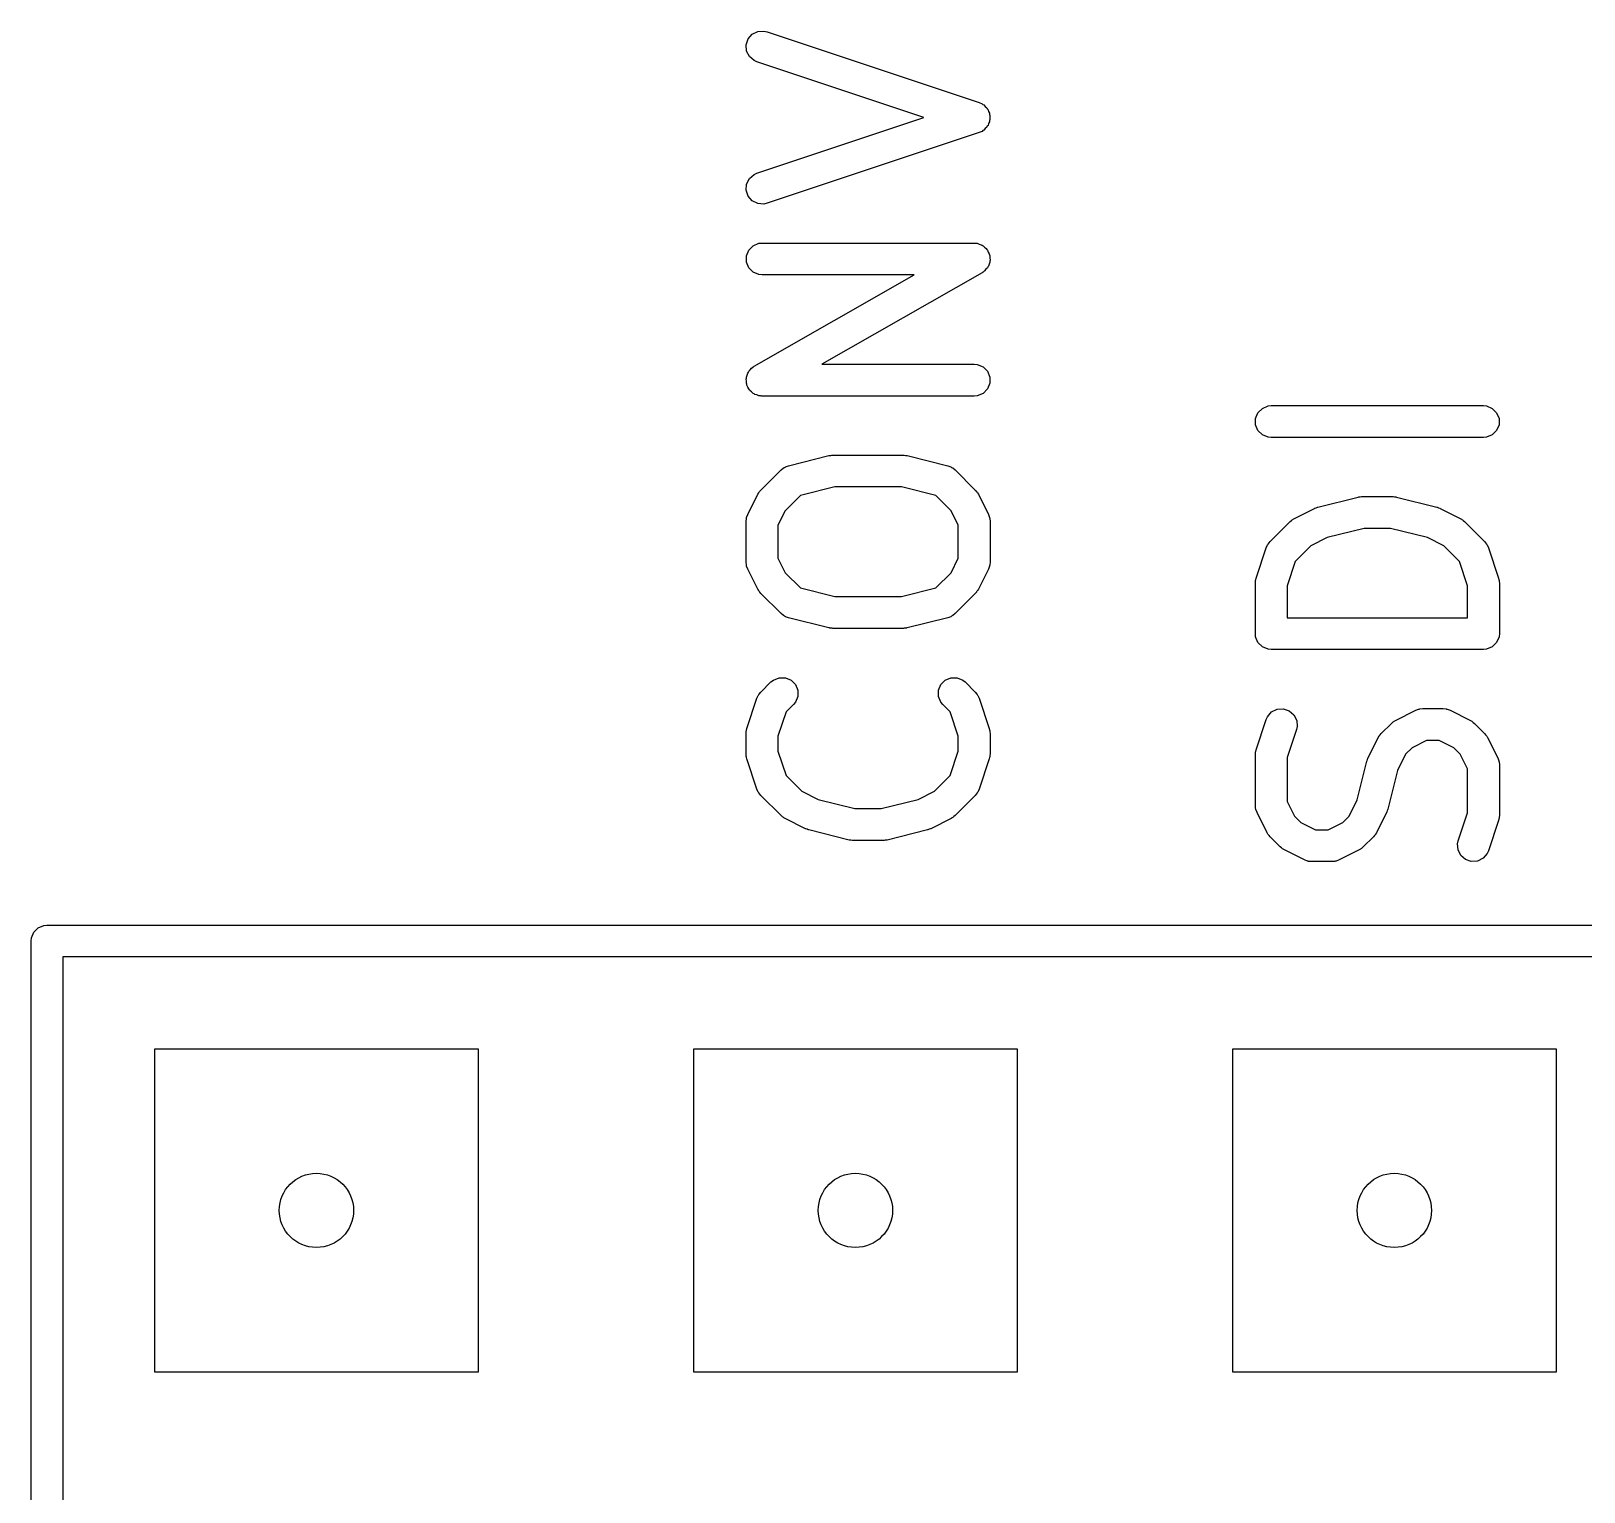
# Model space of a CAD drawing. Header units: inches. Extents: x -1.74 to 1.74, y -2.24 to 1.96.
# Drawn here: x -0.503 to -0.2148, y -1.9708 to -1.6996 of the extents above; entities that cross this region are included whole.
import ezdxf

# ---------------------------------------------------------------- set-up
doc = ezdxf.new("R2010")
doc.units = ezdxf.units.IN
doc.header["$MEASUREMENT"] = 0
doc.layers.add('BLACK', color=250, linetype='CONTINUOUS')

msp = doc.modelspace()

# ---------------------------------------------------------------- linework, layer by layer
at = {"layer": 'BLACK', "linetype": 'CONTINUOUS'}
for p, q in [((-0.36914, -1.70019), (-0.36811, -1.69968)), ((-0.36811, -1.69968), (-0.36696, -1.6996)), ((-0.36696, -1.6996), (-0.3664, -1.69973)), ((-0.3664, -1.69973), (-0.32703, -1.71285)), ((-0.37026, -1.70216), (-0.3699, -1.70106)), ((-0.37018, -1.70331), (-0.37026, -1.70216)), ((-0.3699, -1.70106), (-0.36914, -1.70019)), ((-0.36966, -1.70434), (-0.37018, -1.70331)), ((-0.36879, -1.70509), (-0.36966, -1.70434)), ((-0.36826, -1.70533), (-0.36879, -1.70509)), ((-0.3373, -1.71565), (-0.36826, -1.70533)), ((-0.32703, -1.71285), (-0.3265, -1.71308)), ((-0.3265, -1.71308), (-0.32634, -1.71322)), ((-0.32634, -1.71322), (-0.32615, -1.71332)), ((-0.32615, -1.71332), (-0.32591, -1.7136)), ((-0.32591, -1.7136), (-0.32563, -1.71384)), ((-0.32563, -1.71384), (-0.32553, -1.71403)), ((-0.32553, -1.71403), (-0.32539, -1.71419)), ((-0.32539, -1.71419), (-0.32528, -1.71454)), ((-0.36826, -1.72597), (-0.3373, -1.71565)), ((-0.32539, -1.71711), (-0.32553, -1.71727)), ((-0.32528, -1.71676), (-0.32539, -1.71711)), ((-0.32528, -1.71454), (-0.32511, -1.71487)), ((-0.32511, -1.71643), (-0.32528, -1.71676)), ((-0.32511, -1.71487), (-0.3251, -1.71508)), ((-0.3251, -1.71622), (-0.32511, -1.71643)), ((-0.3251, -1.71508), (-0.32503, -1.71528)), ((-0.32503, -1.71602), (-0.3251, -1.71622)), ((-0.32503, -1.71528), (-0.32506, -1.71565)), ((-0.32506, -1.71565), (-0.32503, -1.71602)), ((-0.32703, -1.71845), (-0.3664, -1.73157)), ((-0.3265, -1.71822), (-0.32703, -1.71845)), ((-0.32634, -1.71808), (-0.3265, -1.71822)), ((-0.32615, -1.71798), (-0.32634, -1.71808)), ((-0.32591, -1.7177), (-0.32615, -1.71798)), ((-0.32563, -1.71746), (-0.32591, -1.7177)), ((-0.32553, -1.71727), (-0.32563, -1.71746)), ((-0.37026, -1.72914), (-0.37018, -1.72799)), ((-0.37018, -1.72799), (-0.36966, -1.72696)), ((-0.36966, -1.72696), (-0.36879, -1.72621)), ((-0.36879, -1.72621), (-0.36826, -1.72597)), ((-0.3699, -1.73024), (-0.37026, -1.72914)), ((-0.36914, -1.73111), (-0.3699, -1.73024)), ((-0.36811, -1.73162), (-0.36914, -1.73111)), ((-0.36696, -1.7317), (-0.36811, -1.73162)), ((-0.3664, -1.73157), (-0.36696, -1.7317)), ((-0.37023, -1.74132), (-0.36979, -1.74026)), ((-0.36979, -1.74026), (-0.36897, -1.73944)), ((-0.36897, -1.73944), (-0.36791, -1.739)), ((-0.36791, -1.739), (-0.36733, -1.73894)), ((-0.36733, -1.73894), (-0.32796, -1.73894)), ((-0.32796, -1.73894), (-0.32781, -1.73896)), ((-0.32781, -1.73896), (-0.32775, -1.73895)), ((-0.32775, -1.73895), (-0.32768, -1.73897)), ((-0.32768, -1.73897), (-0.32738, -1.739)), ((-0.32738, -1.739), (-0.32702, -1.73915)), ((-0.32702, -1.73915), (-0.32664, -1.73925)), ((-0.32664, -1.73925), (-0.32649, -1.73937)), ((-0.32649, -1.73937), (-0.32632, -1.73944)), ((-0.32632, -1.73944), (-0.32604, -1.73972)), ((-0.32604, -1.73972), (-0.32573, -1.73996)), ((-0.32573, -1.73996), (-0.32564, -1.74012)), ((-0.32564, -1.74012), (-0.3255, -1.74026)), ((-0.3255, -1.74026), (-0.32535, -1.74062)), ((-0.37023, -1.74247), (-0.37023, -1.74132)), ((-0.36979, -1.74354), (-0.37023, -1.74247)), ((-0.32535, -1.74062), (-0.32516, -1.74096)), ((-0.32521, -1.74284), (-0.32532, -1.74321)), ((-0.32506, -1.74247), (-0.32521, -1.74284)), ((-0.32516, -1.74096), (-0.32514, -1.74115)), ((-0.32514, -1.74115), (-0.32506, -1.74132)), ((-0.32506, -1.74132), (-0.32506, -1.74171)), ((-0.32506, -1.74171), (-0.32501, -1.7421)), ((-0.32501, -1.7421), (-0.32506, -1.74228)), ((-0.32506, -1.74228), (-0.32506, -1.74247)), ((-0.36897, -1.74435), (-0.36979, -1.74354)), ((-0.36791, -1.74479), (-0.36897, -1.74435)), ((-0.36879, -1.76183), (-0.33908, -1.74485)), ((-0.36733, -1.74485), (-0.36791, -1.74479)), ((-0.33908, -1.74485), (-0.36733, -1.74485)), ((-0.32649, -1.74446), (-0.35621, -1.76144)), ((-0.32637, -1.74437), (-0.32649, -1.74446)), ((-0.32632, -1.74435), (-0.32637, -1.74437)), ((-0.32626, -1.7443), (-0.32632, -1.74435)), ((-0.32602, -1.74413), (-0.32626, -1.7443)), ((-0.32578, -1.74381), (-0.32602, -1.74413)), ((-0.3255, -1.74354), (-0.32578, -1.74381)), ((-0.32543, -1.74336), (-0.3255, -1.74354)), ((-0.32532, -1.74321), (-0.32543, -1.74336)), ((-0.37008, -1.76345), (-0.36997, -1.76308)), ((-0.36997, -1.76308), (-0.36986, -1.76293)), ((-0.36986, -1.76293), (-0.36979, -1.76275)), ((-0.36979, -1.76275), (-0.36951, -1.76248)), ((-0.36951, -1.76248), (-0.36927, -1.76217)), ((-0.36927, -1.76217), (-0.36903, -1.76199)), ((-0.36903, -1.76199), (-0.36897, -1.76194)), ((-0.36897, -1.76194), (-0.36892, -1.76192)), ((-0.36892, -1.76192), (-0.36879, -1.76183)), ((-0.35621, -1.76144), (-0.32796, -1.76144)), ((-0.32796, -1.76144), (-0.32738, -1.7615)), ((-0.32738, -1.7615), (-0.32632, -1.76194)), ((-0.32632, -1.76194), (-0.3255, -1.76275)), ((-0.3255, -1.76275), (-0.32506, -1.76382)), ((-0.37028, -1.76419), (-0.37023, -1.76401)), ((-0.37023, -1.76458), (-0.37028, -1.76419)), ((-0.37023, -1.76382), (-0.37008, -1.76345)), ((-0.37023, -1.76401), (-0.37023, -1.76382)), ((-0.37023, -1.76497), (-0.37023, -1.76458)), ((-0.37015, -1.76514), (-0.37023, -1.76497)), ((-0.37013, -1.76533), (-0.37015, -1.76514)), ((-0.36994, -1.76567), (-0.37013, -1.76533)), ((-0.36979, -1.76603), (-0.36994, -1.76567)), ((-0.36965, -1.76617), (-0.36979, -1.76603)), ((-0.36956, -1.76633), (-0.36965, -1.76617)), ((-0.3255, -1.76603), (-0.32632, -1.76685)), ((-0.32506, -1.76497), (-0.3255, -1.76603)), ((-0.32506, -1.76382), (-0.32506, -1.76497)), ((-0.36925, -1.76657), (-0.36956, -1.76633)), ((-0.36897, -1.76685), (-0.36925, -1.76657)), ((-0.3688, -1.76692), (-0.36897, -1.76685)), ((-0.36865, -1.76704), (-0.3688, -1.76692)), ((-0.36827, -1.76714), (-0.36865, -1.76704)), ((-0.36791, -1.76729), (-0.36827, -1.76714)), ((-0.36761, -1.76732), (-0.36791, -1.76729)), ((-0.36754, -1.76734), (-0.36761, -1.76732)), ((-0.36748, -1.76733), (-0.36754, -1.76734)), ((-0.36733, -1.76735), (-0.36748, -1.76733)), ((-0.32796, -1.76735), (-0.36733, -1.76735)), ((-0.32738, -1.76729), (-0.32796, -1.76735)), ((-0.32632, -1.76685), (-0.32738, -1.76729)), ((-0.27574, -1.7715), (-0.2753, -1.77044)), ((-0.27574, -1.77266), (-0.27574, -1.7715)), ((-0.2753, -1.77044), (-0.27448, -1.76963)), ((-0.27448, -1.76963), (-0.27342, -1.76918)), ((-0.27342, -1.76918), (-0.27284, -1.76913)), ((-0.27284, -1.76913), (-0.23347, -1.76913)), ((-0.23347, -1.76913), (-0.2329, -1.76918)), ((-0.2329, -1.76918), (-0.23183, -1.76963)), ((-0.23183, -1.76963), (-0.23102, -1.77044)), ((-0.23102, -1.77044), (-0.23058, -1.7715)), ((-0.23058, -1.7715), (-0.23058, -1.77266)), ((-0.2753, -1.77372), (-0.27574, -1.77266)), ((-0.27448, -1.77454), (-0.2753, -1.77372)), ((-0.27342, -1.77498), (-0.27448, -1.77454)), ((-0.23183, -1.77454), (-0.2329, -1.77498)), ((-0.23102, -1.77372), (-0.23183, -1.77454)), ((-0.23058, -1.77266), (-0.23102, -1.77372)), ((-0.27284, -1.77503), (-0.27342, -1.77498)), ((-0.23347, -1.77503), (-0.27284, -1.77503)), ((-0.2329, -1.77498), (-0.23347, -1.77503)), ((-0.36335, -1.78069), (-0.36314, -1.7806)), ((-0.36314, -1.7806), (-0.36297, -1.78047)), ((-0.36297, -1.78047), (-0.36242, -1.78028)), ((-0.36242, -1.78028), (-0.35492, -1.7784)), ((-0.35492, -1.7784), (-0.35482, -1.77839)), ((-0.35482, -1.77839), (-0.35478, -1.77837)), ((-0.35478, -1.77837), (-0.35457, -1.77835)), ((-0.35457, -1.77835), (-0.35435, -1.77832)), ((-0.35435, -1.77832), (-0.35431, -1.77832)), ((-0.35431, -1.77832), (-0.35421, -1.77831)), ((-0.35421, -1.77831), (-0.34108, -1.77831)), ((-0.34108, -1.77831), (-0.34098, -1.77832)), ((-0.34098, -1.77832), (-0.34094, -1.77832)), ((-0.34094, -1.77832), (-0.34072, -1.77835)), ((-0.34072, -1.77835), (-0.34051, -1.77837)), ((-0.34051, -1.77837), (-0.34047, -1.77839)), ((-0.34047, -1.77839), (-0.34037, -1.7784)), ((-0.34037, -1.7784), (-0.33287, -1.78028)), ((-0.33287, -1.78028), (-0.33232, -1.78047)), ((-0.33232, -1.78047), (-0.33215, -1.7806)), ((-0.33215, -1.7806), (-0.33194, -1.78069)), ((-0.36754, -1.7848), (-0.36379, -1.78105)), ((-0.36379, -1.78105), (-0.36335, -1.78069)), ((-0.33194, -1.78069), (-0.3315, -1.78105)), ((-0.3315, -1.78105), (-0.32775, -1.7848)), ((-0.36997, -1.78932), (-0.3681, -1.78557)), ((-0.3681, -1.78557), (-0.36794, -1.78532)), ((-0.36794, -1.78532), (-0.36791, -1.78525)), ((-0.36791, -1.78525), (-0.36784, -1.78517)), ((-0.36784, -1.78517), (-0.36779, -1.78508)), ((-0.36779, -1.78508), (-0.36773, -1.78503)), ((-0.36773, -1.78503), (-0.36754, -1.7848)), ((-0.3602, -1.78581), (-0.36303, -1.78864)), ((-0.35384, -1.78422), (-0.3602, -1.78581)), ((-0.34145, -1.78422), (-0.35384, -1.78422)), ((-0.33509, -1.78581), (-0.34145, -1.78422)), ((-0.33226, -1.78864), (-0.33509, -1.78581)), ((-0.32775, -1.7848), (-0.32756, -1.78503)), ((-0.32756, -1.78503), (-0.3275, -1.78508)), ((-0.3275, -1.78508), (-0.32745, -1.78517)), ((-0.32745, -1.78517), (-0.32738, -1.78525)), ((-0.32738, -1.78525), (-0.32735, -1.78532)), ((-0.32735, -1.78532), (-0.32719, -1.78557)), ((-0.32719, -1.78557), (-0.32532, -1.78932)), ((-0.26418, -1.78796), (-0.25669, -1.78609)), ((-0.25669, -1.78609), (-0.25659, -1.78607)), ((-0.25659, -1.78607), (-0.25654, -1.78606)), ((-0.25654, -1.78606), (-0.25633, -1.78604)), ((-0.25633, -1.78604), (-0.25611, -1.786)), ((-0.25611, -1.786), (-0.25607, -1.78601)), ((-0.25607, -1.78601), (-0.25597, -1.786)), ((-0.25597, -1.786), (-0.25034, -1.786)), ((-0.25034, -1.786), (-0.25024, -1.78601)), ((-0.25024, -1.78601), (-0.2502, -1.786)), ((-0.2502, -1.786), (-0.24999, -1.78604)), ((-0.24999, -1.78604), (-0.24977, -1.78606)), ((-0.24977, -1.78606), (-0.24973, -1.78607)), ((-0.24973, -1.78607), (-0.24963, -1.78609)), ((-0.24963, -1.78609), (-0.24213, -1.78796)), ((-0.36303, -1.78864), (-0.36438, -1.79134)), ((-0.33091, -1.79134), (-0.33226, -1.78864)), ((-0.26854, -1.79006), (-0.26479, -1.78819)), ((-0.26479, -1.78819), (-0.26475, -1.78817)), ((-0.26475, -1.78817), (-0.26473, -1.78816)), ((-0.26473, -1.78816), (-0.26449, -1.78807)), ((-0.26449, -1.78807), (-0.26425, -1.78798)), ((-0.26425, -1.78798), (-0.26423, -1.78798)), ((-0.26423, -1.78798), (-0.26418, -1.78796)), ((-0.24213, -1.78796), (-0.24209, -1.78798)), ((-0.24209, -1.78798), (-0.24207, -1.78798)), ((-0.24207, -1.78798), (-0.24183, -1.78807)), ((-0.24183, -1.78807), (-0.24158, -1.78816)), ((-0.24158, -1.78816), (-0.24157, -1.78817)), ((-0.24157, -1.78817), (-0.24153, -1.78819)), ((-0.24153, -1.78819), (-0.23778, -1.79006)), ((-0.37028, -1.79064), (-0.37023, -1.79006)), ((-0.37028, -1.79814), (-0.37028, -1.79064)), ((-0.37023, -1.79006), (-0.37019, -1.78997)), ((-0.37019, -1.78997), (-0.37018, -1.78986)), ((-0.37018, -1.78986), (-0.36997, -1.78932)), ((-0.36438, -1.79134), (-0.36438, -1.79744)), ((-0.33091, -1.79744), (-0.33091, -1.79134)), ((-0.32532, -1.78932), (-0.32511, -1.78986)), ((-0.32511, -1.78986), (-0.3251, -1.78997)), ((-0.3251, -1.78997), (-0.32506, -1.79006)), ((-0.32506, -1.79006), (-0.32501, -1.79064)), ((-0.32501, -1.79064), (-0.32501, -1.79814)), ((-0.27305, -1.79436), (-0.26931, -1.79061)), ((-0.26931, -1.79061), (-0.26908, -1.79043)), ((-0.26908, -1.79043), (-0.26903, -1.79037)), ((-0.26903, -1.79037), (-0.26894, -1.79031)), ((-0.26894, -1.79031), (-0.26886, -1.79025)), ((-0.26886, -1.79025), (-0.26879, -1.79022)), ((-0.26879, -1.79022), (-0.26854, -1.79006)), ((-0.25561, -1.79191), (-0.26244, -1.79361)), ((-0.25071, -1.79191), (-0.25561, -1.79191)), ((-0.24388, -1.79361), (-0.25071, -1.79191)), ((-0.23778, -1.79006), (-0.23753, -1.79022)), ((-0.23753, -1.79022), (-0.23746, -1.79025)), ((-0.23746, -1.79025), (-0.23737, -1.79031)), ((-0.23737, -1.79031), (-0.23729, -1.79037)), ((-0.23729, -1.79037), (-0.23723, -1.79043)), ((-0.23723, -1.79043), (-0.23701, -1.79061)), ((-0.23701, -1.79061), (-0.23326, -1.79436)), ((-0.27377, -1.79552), (-0.27353, -1.79499)), ((-0.27353, -1.79499), (-0.27346, -1.79491)), ((-0.27346, -1.79491), (-0.27342, -1.79481)), ((-0.27342, -1.79481), (-0.27305, -1.79436)), ((-0.26244, -1.79361), (-0.26547, -1.79513)), ((-0.24085, -1.79513), (-0.24388, -1.79361)), ((-0.23326, -1.79436), (-0.23289, -1.79481)), ((-0.23289, -1.79481), (-0.23285, -1.79491)), ((-0.23285, -1.79491), (-0.23278, -1.79499)), ((-0.23278, -1.79499), (-0.23255, -1.79552)), ((-0.36438, -1.79744), (-0.36303, -1.80014)), ((-0.33226, -1.80014), (-0.33091, -1.79744)), ((-0.27564, -1.80114), (-0.27377, -1.79552)), ((-0.26547, -1.79513), (-0.26839, -1.79805)), ((-0.23793, -1.79805), (-0.24085, -1.79513)), ((-0.23255, -1.79552), (-0.23067, -1.80114)), ((-0.37023, -1.79872), (-0.37028, -1.79814)), ((-0.37019, -1.79881), (-0.37023, -1.79872)), ((-0.37018, -1.79892), (-0.37019, -1.79881)), ((-0.36997, -1.79946), (-0.37018, -1.79892)), ((-0.3681, -1.80321), (-0.36997, -1.79946)), ((-0.36303, -1.80014), (-0.3602, -1.80297)), ((-0.33509, -1.80297), (-0.33226, -1.80014)), ((-0.32532, -1.79946), (-0.32719, -1.80321)), ((-0.32511, -1.79892), (-0.32532, -1.79946)), ((-0.3251, -1.79881), (-0.32511, -1.79892)), ((-0.32506, -1.79872), (-0.3251, -1.79881)), ((-0.32501, -1.79814), (-0.32506, -1.79872)), ((-0.26839, -1.79805), (-0.26989, -1.80256)), ((-0.23642, -1.80256), (-0.23793, -1.79805)), ((-0.36794, -1.80346), (-0.3681, -1.80321)), ((-0.36791, -1.80353), (-0.36794, -1.80346)), ((-0.36784, -1.80361), (-0.36791, -1.80353)), ((-0.36779, -1.8037), (-0.36784, -1.80361)), ((-0.3602, -1.80297), (-0.35384, -1.80456)), ((-0.34145, -1.80456), (-0.33509, -1.80297)), ((-0.32745, -1.80361), (-0.3275, -1.8037)), ((-0.32738, -1.80353), (-0.32745, -1.80361)), ((-0.32735, -1.80346), (-0.32738, -1.80353)), ((-0.32719, -1.80321), (-0.32735, -1.80346)), ((-0.27579, -1.80208), (-0.27577, -1.80178)), ((-0.27579, -1.81145), (-0.27579, -1.80208)), ((-0.27577, -1.80171), (-0.27575, -1.8016)), ((-0.27577, -1.80178), (-0.27577, -1.80171)), ((-0.27575, -1.8016), (-0.27574, -1.8015)), ((-0.27574, -1.8015), (-0.27571, -1.80143)), ((-0.27571, -1.80143), (-0.27564, -1.80114)), ((-0.26989, -1.80256), (-0.26989, -1.8085)), ((-0.23642, -1.8085), (-0.23642, -1.80256)), ((-0.23067, -1.80114), (-0.23061, -1.80143)), ((-0.23061, -1.80143), (-0.23058, -1.8015)), ((-0.23058, -1.8015), (-0.23057, -1.8016)), ((-0.23057, -1.8016), (-0.23054, -1.80171)), ((-0.23054, -1.80171), (-0.23055, -1.80178)), ((-0.23055, -1.80178), (-0.23052, -1.80208)), ((-0.23052, -1.80208), (-0.23052, -1.81145)), ((-0.36773, -1.80375), (-0.36779, -1.8037)), ((-0.36754, -1.80398), (-0.36773, -1.80375)), ((-0.36379, -1.80773), (-0.36754, -1.80398)), ((-0.35384, -1.80456), (-0.34145, -1.80456)), ((-0.32775, -1.80398), (-0.3315, -1.80773)), ((-0.32756, -1.80375), (-0.32775, -1.80398)), ((-0.3275, -1.8037), (-0.32756, -1.80375)), ((-0.36335, -1.80809), (-0.36379, -1.80773)), ((-0.36314, -1.80818), (-0.36335, -1.80809)), ((-0.36297, -1.80831), (-0.36314, -1.80818)), ((-0.36242, -1.8085), (-0.36297, -1.80831)), ((-0.35492, -1.81038), (-0.36242, -1.8085)), ((-0.33287, -1.8085), (-0.34037, -1.81038)), ((-0.33232, -1.80831), (-0.33287, -1.8085)), ((-0.33215, -1.80818), (-0.33232, -1.80831)), ((-0.33194, -1.80809), (-0.33215, -1.80818)), ((-0.3315, -1.80773), (-0.33194, -1.80809)), ((-0.26989, -1.8085), (-0.23642, -1.8085)), ((-0.35482, -1.81039), (-0.35492, -1.81038)), ((-0.35478, -1.81041), (-0.35482, -1.81039)), ((-0.35457, -1.81043), (-0.35478, -1.81041)), ((-0.35435, -1.81046), (-0.35457, -1.81043)), ((-0.35431, -1.81046), (-0.35435, -1.81046)), ((-0.35421, -1.81047), (-0.35431, -1.81046)), ((-0.34108, -1.81047), (-0.35421, -1.81047)), ((-0.34098, -1.81046), (-0.34108, -1.81047)), ((-0.34094, -1.81046), (-0.34098, -1.81046)), ((-0.34072, -1.81043), (-0.34094, -1.81046)), ((-0.34051, -1.81041), (-0.34072, -1.81043)), ((-0.34047, -1.81039), (-0.34051, -1.81041)), ((-0.34037, -1.81038), (-0.34047, -1.81039)), ((-0.27574, -1.81203), (-0.27579, -1.81145)), ((-0.2753, -1.81309), (-0.27574, -1.81203)), ((-0.23058, -1.81203), (-0.23102, -1.81309)), ((-0.23052, -1.81145), (-0.23058, -1.81203)), ((-0.27448, -1.81391), (-0.2753, -1.81309)), ((-0.27342, -1.81435), (-0.27448, -1.81391)), ((-0.27284, -1.8144), (-0.27342, -1.81435)), ((-0.23347, -1.8144), (-0.27284, -1.8144)), ((-0.2329, -1.81435), (-0.23347, -1.8144)), ((-0.23183, -1.81391), (-0.2329, -1.81435)), ((-0.23102, -1.81309), (-0.23183, -1.81391)), ((-0.36754, -1.8223), (-0.36567, -1.82042)), ((-0.36567, -1.82042), (-0.36522, -1.82006)), ((-0.36522, -1.82006), (-0.36416, -1.81962)), ((-0.36416, -1.81962), (-0.363, -1.81962)), ((-0.363, -1.81962), (-0.36194, -1.82006)), ((-0.36194, -1.82006), (-0.36113, -1.82087)), ((-0.36113, -1.82087), (-0.36068, -1.82194)), ((-0.33461, -1.82194), (-0.33416, -1.82087)), ((-0.33416, -1.82087), (-0.33335, -1.82006)), ((-0.33335, -1.82006), (-0.33229, -1.81962)), ((-0.33229, -1.81962), (-0.33113, -1.81962)), ((-0.33113, -1.81962), (-0.33007, -1.82006)), ((-0.33007, -1.82006), (-0.32962, -1.82042)), ((-0.32962, -1.82042), (-0.32775, -1.8223)), ((-0.37013, -1.82908), (-0.36826, -1.82345)), ((-0.36826, -1.82345), (-0.36802, -1.82292)), ((-0.36802, -1.82292), (-0.36795, -1.82284)), ((-0.36795, -1.82284), (-0.36791, -1.82275)), ((-0.36791, -1.82275), (-0.36754, -1.8223)), ((-0.36068, -1.82309), (-0.36113, -1.82415)), ((-0.36068, -1.82194), (-0.36068, -1.82309)), ((-0.33461, -1.82309), (-0.33461, -1.82194)), ((-0.33416, -1.82415), (-0.33461, -1.82309)), ((-0.32775, -1.8223), (-0.32738, -1.82275)), ((-0.32738, -1.82275), (-0.32734, -1.82284)), ((-0.32734, -1.82284), (-0.32727, -1.82292)), ((-0.32727, -1.82292), (-0.32703, -1.82345)), ((-0.32703, -1.82345), (-0.32516, -1.82908)), ((-0.36287, -1.82598), (-0.36438, -1.83049)), ((-0.36149, -1.8246), (-0.36287, -1.82598)), ((-0.36113, -1.82415), (-0.36149, -1.8246)), ((-0.3338, -1.8246), (-0.33416, -1.82415)), ((-0.33242, -1.82598), (-0.3338, -1.8246)), ((-0.33091, -1.83049), (-0.33242, -1.82598)), ((-0.27353, -1.82686), (-0.27278, -1.82599)), ((-0.27278, -1.82599), (-0.27175, -1.82548)), ((-0.27175, -1.82548), (-0.2706, -1.82539)), ((-0.2706, -1.82539), (-0.2695, -1.82576)), ((-0.2695, -1.82576), (-0.26863, -1.82651)), ((-0.26863, -1.82651), (-0.26812, -1.82754)), ((-0.24979, -1.82756), (-0.24604, -1.82568)), ((-0.24604, -1.82568), (-0.2455, -1.82548)), ((-0.2455, -1.82548), (-0.24539, -1.82547)), ((-0.24539, -1.82547), (-0.2453, -1.82543)), ((-0.2453, -1.82543), (-0.24472, -1.82537)), ((-0.24472, -1.82537), (-0.24097, -1.82537)), ((-0.24097, -1.82537), (-0.24039, -1.82543)), ((-0.24039, -1.82543), (-0.2403, -1.82547)), ((-0.2403, -1.82547), (-0.24019, -1.82548)), ((-0.24019, -1.82548), (-0.23965, -1.82568)), ((-0.23965, -1.82568), (-0.2359, -1.82756)), ((-0.37026, -1.82964), (-0.37024, -1.82954)), ((-0.37024, -1.82954), (-0.37023, -1.82943)), ((-0.37023, -1.82943), (-0.3702, -1.82936)), ((-0.3702, -1.82936), (-0.37013, -1.82908)), ((-0.32516, -1.82908), (-0.32509, -1.82936)), ((-0.32509, -1.82936), (-0.32506, -1.82943)), ((-0.32506, -1.82943), (-0.32505, -1.82954)), ((-0.32505, -1.82954), (-0.32503, -1.82964)), ((-0.27564, -1.83301), (-0.27377, -1.82739)), ((-0.27377, -1.82739), (-0.27353, -1.82686)), ((-0.26817, -1.82926), (-0.26989, -1.83443)), ((-0.26804, -1.82869), (-0.26817, -1.82926)), ((-0.26812, -1.82754), (-0.26804, -1.82869)), ((-0.25243, -1.82998), (-0.25056, -1.82811)), ((-0.25056, -1.82811), (-0.25033, -1.82792)), ((-0.25033, -1.82792), (-0.25028, -1.82787)), ((-0.25028, -1.82787), (-0.25019, -1.82781)), ((-0.25019, -1.82781), (-0.25011, -1.82774)), ((-0.25011, -1.82774), (-0.25004, -1.82771)), ((-0.25004, -1.82771), (-0.24979, -1.82756)), ((-0.2359, -1.82756), (-0.23565, -1.82771)), ((-0.23565, -1.82771), (-0.23558, -1.82774)), ((-0.23558, -1.82774), (-0.2355, -1.82781)), ((-0.2355, -1.82781), (-0.23541, -1.82787)), ((-0.23541, -1.82787), (-0.23536, -1.82792)), ((-0.23536, -1.82792), (-0.23513, -1.82811)), ((-0.23513, -1.82811), (-0.23326, -1.82998)), ((-0.37028, -1.83001), (-0.37025, -1.82972)), ((-0.37028, -1.83376), (-0.37028, -1.83001)), ((-0.37025, -1.82972), (-0.37026, -1.82964)), ((-0.36438, -1.83049), (-0.36438, -1.83328)), ((-0.33091, -1.83328), (-0.33091, -1.83049)), ((-0.32503, -1.82964), (-0.32504, -1.82972)), ((-0.32504, -1.82972), (-0.32501, -1.83001)), ((-0.32501, -1.83001), (-0.32501, -1.83376)), ((-0.25486, -1.8345), (-0.25299, -1.83075)), ((-0.25299, -1.83075), (-0.25283, -1.8305)), ((-0.25283, -1.8305), (-0.2528, -1.83043)), ((-0.2528, -1.83043), (-0.25273, -1.83035)), ((-0.25273, -1.83035), (-0.25268, -1.83026)), ((-0.25268, -1.83026), (-0.25262, -1.83021)), ((-0.25262, -1.83021), (-0.25243, -1.82998)), ((-0.24402, -1.83128), (-0.24672, -1.83262)), ((-0.24167, -1.83128), (-0.24402, -1.83128)), ((-0.23897, -1.83262), (-0.24167, -1.83128)), ((-0.23326, -1.82998), (-0.23307, -1.83021)), ((-0.23307, -1.83021), (-0.23301, -1.83026)), ((-0.23301, -1.83026), (-0.23296, -1.83035)), ((-0.23296, -1.83035), (-0.23289, -1.83043)), ((-0.23289, -1.83043), (-0.23286, -1.8305)), ((-0.23286, -1.8305), (-0.23271, -1.83075)), ((-0.23271, -1.83075), (-0.23083, -1.8345)), ((-0.37025, -1.83405), (-0.37028, -1.83376)), ((-0.37026, -1.83413), (-0.37025, -1.83405)), ((-0.37024, -1.83423), (-0.37026, -1.83413)), ((-0.37023, -1.83434), (-0.37024, -1.83423)), ((-0.3702, -1.83441), (-0.37023, -1.83434)), ((-0.37013, -1.83469), (-0.3702, -1.83441)), ((-0.36826, -1.84032), (-0.37013, -1.83469)), ((-0.36438, -1.83328), (-0.36287, -1.83779)), ((-0.33242, -1.83779), (-0.33091, -1.83328)), ((-0.32516, -1.83469), (-0.32703, -1.84032)), ((-0.32509, -1.83441), (-0.32516, -1.83469)), ((-0.32506, -1.83434), (-0.32509, -1.83441)), ((-0.32505, -1.83423), (-0.32506, -1.83434)), ((-0.32503, -1.83413), (-0.32505, -1.83423)), ((-0.32501, -1.83376), (-0.32504, -1.83405)), ((-0.32504, -1.83405), (-0.32503, -1.83413)), ((-0.27579, -1.83395), (-0.27577, -1.83366)), ((-0.27579, -1.84332), (-0.27579, -1.83395)), ((-0.27577, -1.83358), (-0.27575, -1.83348)), ((-0.27577, -1.83366), (-0.27577, -1.83358)), ((-0.27575, -1.83348), (-0.27574, -1.83337)), ((-0.27574, -1.83337), (-0.27571, -1.8333)), ((-0.27571, -1.8333), (-0.27564, -1.83301)), ((-0.26989, -1.83443), (-0.26989, -1.84262)), ((-0.25688, -1.84229), (-0.25508, -1.83511)), ((-0.25508, -1.83511), (-0.25507, -1.83506)), ((-0.25507, -1.83504), (-0.25498, -1.8348)), ((-0.25507, -1.83506), (-0.25507, -1.83504)), ((-0.25498, -1.8348), (-0.25489, -1.83456)), ((-0.25489, -1.83456), (-0.25488, -1.83454)), ((-0.25488, -1.83454), (-0.25486, -1.8345)), ((-0.24792, -1.83382), (-0.24943, -1.83685)), ((-0.24672, -1.83262), (-0.24792, -1.83382)), ((-0.23777, -1.83382), (-0.23897, -1.83262)), ((-0.23642, -1.83652), (-0.23777, -1.83382)), ((-0.23083, -1.8345), (-0.23062, -1.83504)), ((-0.23062, -1.83504), (-0.23062, -1.83515)), ((-0.23062, -1.83515), (-0.23058, -1.83525)), ((-0.23058, -1.83525), (-0.23052, -1.83582)), ((-0.36287, -1.83779), (-0.35996, -1.84071)), ((-0.33533, -1.84071), (-0.33242, -1.83779)), ((-0.24943, -1.83685), (-0.25123, -1.84404)), ((-0.23642, -1.84472), (-0.23642, -1.83652)), ((-0.23052, -1.83582), (-0.23052, -1.8452)), ((-0.36802, -1.84085), (-0.36826, -1.84032)), ((-0.36795, -1.84093), (-0.36802, -1.84085)), ((-0.36791, -1.84102), (-0.36795, -1.84093)), ((-0.36754, -1.84147), (-0.36791, -1.84102)), ((-0.35996, -1.84071), (-0.35693, -1.84222)), ((-0.33836, -1.84222), (-0.33533, -1.84071)), ((-0.32738, -1.84102), (-0.32775, -1.84147)), ((-0.32734, -1.84093), (-0.32738, -1.84102)), ((-0.32727, -1.84085), (-0.32734, -1.84093)), ((-0.32703, -1.84032), (-0.32727, -1.84085)), ((-0.36379, -1.84522), (-0.36754, -1.84147)), ((-0.35693, -1.84222), (-0.35009, -1.84393)), ((-0.35009, -1.84393), (-0.3452, -1.84393)), ((-0.3452, -1.84393), (-0.33836, -1.84222)), ((-0.32775, -1.84147), (-0.3315, -1.84522)), ((-0.27574, -1.8439), (-0.27579, -1.84332)), ((-0.2757, -1.844), (-0.27574, -1.8439)), ((-0.27569, -1.8441), (-0.2757, -1.844)), ((-0.26989, -1.84262), (-0.26854, -1.84532)), ((-0.2584, -1.84532), (-0.25688, -1.84229)), ((-0.36357, -1.84541), (-0.36379, -1.84522)), ((-0.36352, -1.84547), (-0.36357, -1.84541)), ((-0.36343, -1.84552), (-0.36352, -1.84547)), ((-0.36335, -1.84559), (-0.36343, -1.84552)), ((-0.36327, -1.84562), (-0.36335, -1.84559)), ((-0.36303, -1.84577), (-0.36327, -1.84562)), ((-0.35928, -1.84765), (-0.36303, -1.84577)), ((-0.33226, -1.84577), (-0.33601, -1.84765)), ((-0.33202, -1.84562), (-0.33226, -1.84577)), ((-0.33194, -1.84559), (-0.33202, -1.84562)), ((-0.33186, -1.84552), (-0.33194, -1.84559)), ((-0.33177, -1.84547), (-0.33186, -1.84552)), ((-0.33172, -1.84541), (-0.33177, -1.84547)), ((-0.3315, -1.84522), (-0.33172, -1.84541)), ((-0.27548, -1.84464), (-0.27569, -1.8441)), ((-0.27361, -1.84839), (-0.27548, -1.84464)), ((-0.26854, -1.84532), (-0.26734, -1.84652)), ((-0.26734, -1.84652), (-0.26465, -1.84787)), ((-0.26229, -1.84787), (-0.25959, -1.84652)), ((-0.25959, -1.84652), (-0.2584, -1.84532)), ((-0.25145, -1.84464), (-0.25333, -1.84839)), ((-0.25144, -1.8446), (-0.25145, -1.84464)), ((-0.25142, -1.84458), (-0.25144, -1.8446)), ((-0.25134, -1.84434), (-0.25142, -1.84458)), ((-0.25125, -1.8441), (-0.25134, -1.84434)), ((-0.25124, -1.84408), (-0.25125, -1.8441)), ((-0.25123, -1.84404), (-0.25124, -1.84408)), ((-0.23815, -1.84989), (-0.23642, -1.84472)), ((-0.23067, -1.84613), (-0.23255, -1.85175)), ((-0.23061, -1.84584), (-0.23067, -1.84613)), ((-0.23058, -1.84577), (-0.23061, -1.84584)), ((-0.23057, -1.84567), (-0.23058, -1.84577)), ((-0.23054, -1.84557), (-0.23057, -1.84567)), ((-0.23052, -1.8452), (-0.23055, -1.84549)), ((-0.23055, -1.84549), (-0.23054, -1.84557)), ((-0.35923, -1.84767), (-0.35928, -1.84765)), ((-0.35922, -1.84768), (-0.35923, -1.84767)), ((-0.35898, -1.84776), (-0.35922, -1.84768)), ((-0.35874, -1.84786), (-0.35898, -1.84776)), ((-0.35871, -1.84786), (-0.35874, -1.84786)), ((-0.35867, -1.84787), (-0.35871, -1.84786)), ((-0.35117, -1.84975), (-0.35867, -1.84787)), ((-0.35107, -1.84976), (-0.35117, -1.84975)), ((-0.35103, -1.84978), (-0.35107, -1.84976)), ((-0.35082, -1.8498), (-0.35103, -1.84978)), ((-0.34426, -1.84978), (-0.34447, -1.8498)), ((-0.34422, -1.84976), (-0.34426, -1.84978)), ((-0.34412, -1.84975), (-0.34422, -1.84976)), ((-0.33662, -1.84787), (-0.34412, -1.84975)), ((-0.33658, -1.84786), (-0.33662, -1.84787)), ((-0.33655, -1.84786), (-0.33658, -1.84786)), ((-0.33631, -1.84776), (-0.33655, -1.84786)), ((-0.33607, -1.84768), (-0.33631, -1.84776)), ((-0.33606, -1.84767), (-0.33607, -1.84768)), ((-0.33601, -1.84765), (-0.33606, -1.84767)), ((-0.27345, -1.84864), (-0.27361, -1.84839)), ((-0.27342, -1.84871), (-0.27345, -1.84864)), ((-0.27336, -1.84879), (-0.27342, -1.84871)), ((-0.2733, -1.84888), (-0.27336, -1.84879)), ((-0.27324, -1.84893), (-0.2733, -1.84888)), ((-0.27305, -1.84916), (-0.27324, -1.84893)), ((-0.27118, -1.85103), (-0.27305, -1.84916)), ((-0.26465, -1.84787), (-0.26229, -1.84787)), ((-0.25388, -1.84916), (-0.25576, -1.85103)), ((-0.2537, -1.84893), (-0.25388, -1.84916)), ((-0.25364, -1.84888), (-0.2537, -1.84893)), ((-0.25358, -1.84879), (-0.25364, -1.84888)), ((-0.25351, -1.84871), (-0.25358, -1.84879)), ((-0.25348, -1.84864), (-0.25351, -1.84871)), ((-0.25333, -1.84839), (-0.25348, -1.84864)), ((-0.3506, -1.84983), (-0.35082, -1.8498)), ((-0.35056, -1.84983), (-0.3506, -1.84983)), ((-0.35046, -1.84984), (-0.35056, -1.84983)), ((-0.34483, -1.84984), (-0.35046, -1.84984)), ((-0.34473, -1.84983), (-0.34483, -1.84984)), ((-0.34469, -1.84983), (-0.34473, -1.84983)), ((-0.34447, -1.8498), (-0.34469, -1.84983)), ((-0.27095, -1.85122), (-0.27118, -1.85103)), ((-0.2709, -1.85128), (-0.27095, -1.85122)), ((-0.27081, -1.85133), (-0.2709, -1.85128)), ((-0.27073, -1.8514), (-0.27081, -1.85133)), ((-0.27066, -1.85143), (-0.27073, -1.8514)), ((-0.27041, -1.85159), (-0.27066, -1.85143)), ((-0.26666, -1.85346), (-0.27041, -1.85159)), ((-0.25652, -1.85159), (-0.26027, -1.85346)), ((-0.25628, -1.85143), (-0.25652, -1.85159)), ((-0.2562, -1.8514), (-0.25628, -1.85143)), ((-0.25612, -1.85133), (-0.2562, -1.8514)), ((-0.25603, -1.85128), (-0.25612, -1.85133)), ((-0.25598, -1.85122), (-0.25603, -1.85128)), ((-0.25576, -1.85103), (-0.25598, -1.85122)), ((-0.23828, -1.85045), (-0.23815, -1.84989)), ((-0.23819, -1.8516), (-0.23828, -1.85045)), ((-0.23768, -1.85263), (-0.23819, -1.8516)), ((-0.23681, -1.85339), (-0.23768, -1.85263)), ((-0.23278, -1.85228), (-0.23354, -1.85315)), ((-0.23255, -1.85175), (-0.23278, -1.85228)), ((-0.26612, -1.85367), (-0.26666, -1.85346)), ((-0.26602, -1.85368), (-0.26612, -1.85367)), ((-0.26592, -1.85372), (-0.26602, -1.85368)), ((-0.26534, -1.85377), (-0.26592, -1.85372)), ((-0.26159, -1.85377), (-0.26534, -1.85377)), ((-0.26102, -1.85372), (-0.26159, -1.85377)), ((-0.26092, -1.85368), (-0.26102, -1.85372)), ((-0.26081, -1.85367), (-0.26092, -1.85368)), ((-0.26027, -1.85346), (-0.26081, -1.85367)), ((-0.23572, -1.85375), (-0.23681, -1.85339)), ((-0.23457, -1.85367), (-0.23572, -1.85375)), ((-0.23354, -1.85315), (-0.23457, -1.85367)), ((-0.5029, -1.86793), (-0.50246, -1.86686)), ((-0.50246, -1.86686), (-0.50164, -1.86605)), ((-0.50164, -1.86605), (-0.50058, -1.86561)), ((-0.50058, -1.86561), (-0.5, -1.86555)), ((-0.5, -1.86555), (0.5, -1.86555)), ((-0.50295, -1.8685), (-0.5029, -1.86793)), ((-0.50295, -2.0685), (-0.50295, -1.8685)), ((0.49705, -1.87146), (-0.49705, -1.87146)), ((-0.49705, -1.87146), (-0.49705, -2.06555)), ((-0.48, -1.9485), (-0.48, -1.8885)), ((-0.48, -1.8885), (-0.42, -1.8885)), ((-0.42, -1.8885), (-0.42, -1.9485)), ((-0.38, -1.9485), (-0.38, -1.8885)), ((-0.38, -1.8885), (-0.32, -1.8885)), ((-0.32, -1.8885), (-0.32, -1.9485)), ((-0.28, -1.9485), (-0.28, -1.8885)), ((-0.28, -1.8885), (-0.22, -1.8885)), ((-0.22, -1.8885), (-0.22, -1.9485)), ((-0.42, -1.9485), (-0.48, -1.9485)), ((-0.32, -1.9485), (-0.38, -1.9485)), ((-0.22, -1.9485), (-0.28, -1.9485))]:
    msp.add_line(p, q, dxfattribs=at)
at = {"layer": 'BLACK'}
for centre in [(-0.45, -1.9185), (-0.35, -1.9185), (-0.25, -1.9185)]:
    msp.add_circle(centre, 0.00689, dxfattribs=at)
at = {"layer": 'WHITE'}
for centre in [(-0.45, -1.9185), (-0.35, -1.9185), (-0.25, -1.9185)]:
    msp.add_circle(centre, 0.00689, dxfattribs=at)

doc.saveas('drawing.dxf')
